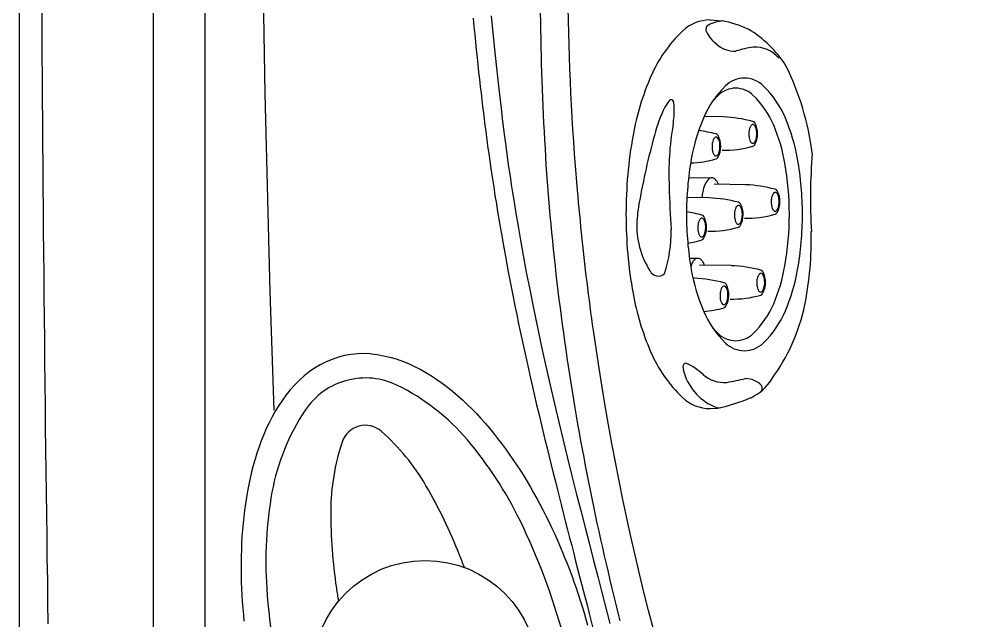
# Model space of a CAD drawing. Extents: x 527 to 614, y 487 to 635.
# Drawn here: x 526.9 to 540.7, y 533.95 to 542.62 of the extents above; entities that cross this region are included whole.
import ezdxf

# ---------------------------------------------------------------- set-up
doc = ezdxf.new("R2010")
doc.units = 0
doc.header["$MEASUREMENT"] = 0
doc.layers.add('1', color=4, linetype='Continuous')
doc.layers.add('SPA', color=2, linetype='Continuous')

# ---------------------------------------------------------------- blocks, each defined once
blk = doc.blocks.new('JET-HSS-Gatling')
at = {"layer": '1', "color": 2}
for p, q in [((1.211, 2.8), (1.382, 2.789)), ((1.211, -2.8), (1.322, -2.794))]:
    blk.add_line(p, q, dxfattribs=at)
at = {"layer": '1', "color": 3}
for p, q in [((1.401, 1.403), (1.124, 1.408)), ((1.235, 0.525), (0.901, 0.523)), ((1.723, 0.425), (1.268, 0.433)), ((1.193, 0.238), (0.877, 0.243)), ((1.034, -0.636), (0.914, -0.635)), ((1.515, -0.74), (1.06, -0.733)), ((0.986, -0.922), (0.964, -0.922))]:
    blk.add_line(p, q, dxfattribs=at)
at = {"layer": '1', "color": 2}
blk.add_lwpolyline([(1.211, 2.8, 0.193348), (0.814, 2.641, 0.100017), (0.355, 1.98, 0.057784), (0.101, 1.139, 0.044332), (0, 0, 0.044332), (0.101, -1.139, 0.057784), (0.355, -1.98, 0.100017), (0.814, -2.641, 0.193348), (1.211, -2.8, 0.193348)], format="xyb", dxfattribs=at)
blk.add_lwpolyline([(2.54, -0.002, 0.043581), (2.47, 0.797, 0.056954), (2.295, 1.387, 0.099412), (1.977, 1.851, 0.195606), (1.705, 1.962, 0.195606), (1.433, 1.851, 0.099412), (1.115, 1.387, 0.056954), (0.94, 0.797, 0.043581), (0.871, -0.002, 0.043581), (0.94, -0.801, 0.056954), (1.115, -1.391, 0.099412), (1.433, -1.855, 0.195606), (1.705, -1.966, 0.195606), (1.977, -1.855, 0.099412), (2.295, -1.391, 0.056954), (2.47, -0.801, 0.043581)], format="xyb", close=True, dxfattribs=at)
at = {"layer": '1', "color": 3}
for points in [[(2.352, -0.002, 0.043581), (2.288, 0.738, 0.056954), (2.126, 1.284, 0.099412), (1.832, 1.714, 0.195606), (1.579, 1.817, 0.195606), (1.327, 1.714, 0.022381), (1.246, 1.628, 0.056954)], [(1.235, 0.525, 0.196601), (1.189, 0.506, 0.099139), (1.135, 0.427, 0.056591), (1.105, 0.326, 0.027173), (1.095, 0.24, 0.043254)], [(1.334, 0.432, 0.093296), (1.282, 0.506, 0.196601), (1.235, 0.525, 0.196601)], [(1.246, -1.632, 0.022381), (1.327, -1.718, 0.195606), (1.579, -1.821, 0.195606), (1.832, -1.718, 0.099412), (2.126, -1.288, 0.056954), (2.288, -0.742, 0.043581), (2.352, -0.002, 0.043581)], [(1.129, -0.734, 0.069632), (1.108, -0.686, 0.107057), (1.071, -0.647, 0.149849), (1.034, -0.636, 0.149849), (0.998, -0.647, 0.107057), (0.961, -0.686, 0.075377), (0.939, -0.738, 0.023026), (0.934, -0.763, 0.062151)]]:
    blk.add_lwpolyline(points, format="xyb", dxfattribs=at)
for points in [[(1.824, 1.023, 0.196744), (1.843, 1.03, 0.0991), (1.865, 1.062, 0.056539), (1.877, 1.103, 0.043208), (1.883, 1.158, 0.043208), (1.878, 1.213, 0.056539), (1.867, 1.254, 0.0991), (1.846, 1.286, 0.196744), (1.827, 1.294, 0.196744), (1.809, 1.286, 0.0991), (1.786, 1.255, 0.056539), (1.774, 1.214, 0.043208), (1.768, 1.159, 0.043208), (1.773, 1.104, 0.056539), (1.784, 1.063, 0.0991), (1.805, 1.031, 0.196744)], [(1.294, 0.841, 0.196744), (1.313, 0.849, 0.0991), (1.335, 0.881, 0.056539), (1.347, 0.921, 0.043208), (1.353, 0.976, 0.043208), (1.349, 1.031, 0.056539), (1.337, 1.072, 0.0991), (1.316, 1.104, 0.196744), (1.297, 1.112, 0.196744), (1.279, 1.105, 0.0991), (1.257, 1.073, 0.056539), (1.244, 1.033, 0.043208), (1.239, 0.978, 0.043208), (1.243, 0.922, 0.056539), (1.254, 0.882, 0.0991), (1.276, 0.849, 0.196744)], [(2.146, 0.045, 0.196744), (2.164, 0.052, 0.0991), (2.187, 0.084, 0.056539), (2.199, 0.125, 0.043208), (2.205, 0.18, 0.043208), (2.2, 0.235, 0.056539), (2.189, 0.276, 0.0991), (2.168, 0.308, 0.196744), (2.149, 0.316, 0.196744), (2.13, 0.308, 0.0991), (2.108, 0.277, 0.056539), (2.096, 0.236, 0.043208), (2.09, 0.181, 0.043208), (2.095, 0.126, 0.056539), (2.106, 0.085, 0.0991), (2.127, 0.053, 0.196744)], [(1.616, -0.143, 0.196744), (1.635, -0.135, 0.0991), (1.657, -0.103, 0.056539), (1.669, -0.063, 0.043208), (1.675, -0.008, 0.043208), (1.671, 0.047, 0.056539), (1.659, 0.088, 0.0991), (1.638, 0.121, 0.196744), (1.619, 0.128, 0.196744), (1.601, 0.121, 0.0991), (1.579, 0.089, 0.056539), (1.566, 0.049, 0.043208), (1.561, -0.006, 0.043208), (1.565, -0.062, 0.056539), (1.576, -0.102, 0.0991), (1.598, -0.135, 0.196744)], [(1.089, -0.327, 0.196744), (1.108, -0.32, 0.0991), (1.13, -0.288, 0.056539), (1.142, -0.247, 0.043208), (1.148, -0.192, 0.043208), (1.144, -0.137, 0.056539), (1.132, -0.096, 0.0991), (1.111, -0.064, 0.196744), (1.093, -0.056, 0.196744), (1.074, -0.063, 0.0991), (1.052, -0.095, 0.056539), (1.039, -0.136, 0.043208), (1.034, -0.191, 0.043208), (1.038, -0.246, 0.056539), (1.049, -0.287, 0.0991), (1.071, -0.319, 0.196744)], [(1.938, -1.12, 0.196744), (1.957, -1.113, 0.0991), (1.979, -1.081, 0.056539), (1.991, -1.041, 0.043208), (1.997, -0.986, 0.043208), (1.993, -0.931, 0.056539), (1.981, -0.89, 0.0991), (1.96, -0.857, 0.196744), (1.941, -0.85, 0.196744), (1.923, -0.857, 0.0991), (1.901, -0.889, 0.056539), (1.888, -0.929, 0.043208), (1.883, -0.984, 0.043208), (1.887, -1.04, 0.056539), (1.898, -1.08, 0.0991), (1.92, -1.113, 0.196744)], [(1.41, -1.303, 0.196744), (1.428, -1.295, 0.0991), (1.451, -1.264, 0.056539), (1.463, -1.223, 0.043208), (1.468, -1.168, 0.043208), (1.464, -1.113, 0.056539), (1.453, -1.072, 0.0991), (1.432, -1.04, 0.196744), (1.413, -1.032, 0.196744), (1.394, -1.039, 0.0991), (1.372, -1.071, 0.056539), (1.36, -1.112, 0.043208), (1.354, -1.167, 0.043208), (1.358, -1.222, 0.056539), (1.37, -1.263, 0.0991), (1.391, -1.295, 0.196744)]]:
    blk.add_lwpolyline(points, format="xyb", close=True, dxfattribs=at)
for centre, radius, start, end in [((1.418, 2.303), 0.483, 92.1, 118.7393), ((1.225, 2.66), 0.077, 120.8909, 197.2751), ((1.536, 2.797), 0.413, 202.7326, 235.2979), ((1.558, 2.728), 0.376, 226.2502, 274.1869), ((2.076, 0.773), 1.655, 98.4951, 107.2413), ((1.852, 1.953), 0.457, 40.5562, 92.6384), ((2.023, 0.77), 1.653, 150.3077, 165.1029), ((0.78, 1.478), 0.222, 133.3005, 150.1209), ((0.651, 1.614), 0.0347, 15.6536, 133.3005), ((-0.724, 1.513), 1.419, 350.9444, 0.7444), ((0.408, 1.546), 0.288, 357.2297, 15.6536), ((1.299, -0.711), 2.117, 75.5631, 87.2483), ((4.722, 0.588), 4.105, 170.1534, 182.7294), ((1.816, 1.295), 0.0452, 28.2314, 75.5631), ((1.567, 1.162), 0.328, 330.724, 28.2314), ((10.038, -1.537), 9.993, 164.136, 169.7962), ((0.769, -0.893), 2.117, 75.5631, 82.494), ((1.286, 1.114), 0.0452, 28.2314, 75.5631), ((1.037, 0.98), 0.328, 330.724, 28.2314), ((1.424, 2.335), 1.413, 268.376, 286.5186), ((1.813, 1.024), 0.0452, 286.5186, 330.724), ((0.894, 2.153), 1.413, 271.4732, 286.5186), ((1.283, 0.842), 0.0452, 286.5186, 330.724), ((1.621, -1.689), 2.117, 75.5631, 87.2483), ((21.76, 1.052), 21.149, 181.7867, 183.4512), ((2.138, 0.317), 0.0452, 28.2314, 75.5631), ((1.889, 0.184), 0.328, 330.724, 28.2314), ((2.098, -0.197), 1.943, 167.2138, 177.1293), ((1.091, -1.877), 2.117, 75.5631, 87.2483), ((1.608, 0.13), 0.0452, 28.2314, 75.5631), ((1.359, -0.004), 0.328, 330.724, 28.2314), ((0.564, -2.061), 2.117, 75.5631, 81.6792), ((1.746, 1.357), 1.413, 268.376, 286.5186), ((2.135, 0.046), 0.0452, 286.5186, 330.724), ((1.376, -0.164), 1.22, 176.9815, 212.3393), ((1.081, -0.055), 0.0452, 28.2314, 75.5631), ((0.832, -0.188), 0.328, 330.724, 28.2314), ((-1.3, -0.251), 1.95, 341.9435, 0.8708), ((1.216, 1.169), 1.413, 268.376, 286.5186), ((1.605, -0.142), 0.0452, 286.5186, 330.724), ((0.69, 0.985), 1.413, 278.1135, 286.5186), ((1.078, -0.326), 0.0452, 286.5186, 330.724), ((0.464, -0.758), 0.132, 206.328, 312.8004), ((1.413, -2.855), 2.117, 75.5631, 87.2483), ((1.93, -0.848), 0.0452, 28.2314, 75.5631), ((1.681, -0.982), 0.328, 330.724, 28.2314), ((0.885, -3.037), 2.117, 75.5631, 87.2483), ((1.401, -1.03), 0.0452, 28.2314, 75.5631), ((1.153, -1.164), 0.328, 330.724, 28.2314), ((1.538, 0.191), 1.413, 268.376, 286.5186), ((1.927, -1.12), 0.0452, 286.5186, 330.724), ((1.01, 0.009), 1.413, 274.4064, 286.5186), ((1.399, -1.302), 0.0452, 286.5186, 330.724), ((0.91, -2.208), 0.09, 148.2013, 201.1912), ((0.858, -2.176), 0.0292, 65.8579, 148.2013), ((0.506, -2.961), 0.89, 47.2493, 65.8579), ((1.579, -2.06), 0.775, 193.4651, 246.5018), ((1.414, -1.969), 0.455, 228.0526, 274.8017), ((-1.889, 14.648), 17.395, 281.0756, 281.9807), ((1.724, -2.678), 0.31, 42.7339, 90.5261), ((1.873, -2.509), 0.0893, 340.7772, 27.6848), ((1.335, -2.659), 0.128, 239.8654, 281.1187)]:
    blk.add_arc(centre, radius, start, end, dxfattribs=at)
at = {"layer": '1', "color": 2}
for centre, radius, start, end in [((1.065, 1.149), 1.67, 65.4841, 79.0713), ((0.899, 1.241), 1.667, 32.6817, 58.9726), ((-1.246, 0.387), 3.958, 7.1716, 26.3033), ((11.006, 0.221), 8.351, 175.468, 183.2308), ((-2.39, -0.341), 5.058, 349.0363, 1.0403), ((-0.2, -0.708), 2.839, 324.0226, 347.8878), ((1.458, -1.963), 0.762, 296.9368, 327.2279), ((0.74, -0.102), 2.753, 282.2017, 292.7059)]:
    blk.add_arc(centre, radius, start, end, dxfattribs=at)
blk = doc.blocks.new('speaker_cover')
at = {"layer": '1'}
blk.add_lwpolyline([(132.406, 82.479, 0.182123), (131.717, 82.22, 0.10272), (130.95, 81.201, 0.06203), (130.518, 79.884, 0.048276), (130.346, 78.114, 0.048276), (130.518, 76.344, 0.06203), (130.95, 75.027, 0.10272), (131.717, 74.008, 0.182123), (132.406, 73.749, 0.182123), (133.094, 74.008, 0.10272), (133.862, 75.027, 0.06203), (134.293, 76.344, 0.048276), (134.465, 78.114, 0.048276), (134.293, 79.884, 0.06203), (133.862, 81.201, 0.10272), (133.094, 82.22, 0.182123)], format="xyb", close=True, dxfattribs=at)
at = {"layer": '1', "color": 3}
for points in [[(132.406, 81.797, 0.252394), (132.111, 81.638, 0.079125), (131.696, 80.718, 0.038428), (131.487, 79.628, 0.003572), (131.467, 79.436, 0.028106)], [(133.344, 79.436, 0.003572), (133.324, 79.628, 0.038428), (133.115, 80.718, 0.079125), (132.7, 81.638, 0.252394), (132.406, 81.797, 0.252394)], [(131.467, 76.792, 0.003572), (131.487, 76.6, 0.038428), (131.696, 75.51, 0.079125), (132.111, 74.59, 0.252394), (132.406, 74.431, 0.252394), (132.7, 74.59, 0.079125), (133.115, 75.51, 0.038428), (133.324, 76.6, 0.003572), (133.344, 76.792, 0.028106)]]:
    blk.add_lwpolyline(points, format="xyb", dxfattribs=at)
at = {"layer": '1'}
blk.add_circle((132.406, 78.114), 1.622, dxfattribs=at)
blk = doc.blocks.new('2010VANGUARD')
at = {"layer": '1', "color": 3, "linetype": 'Continuous'}
blk.add_line((1.929, 74.866), (1.929, 11.869), dxfattribs=at)
at = {"layer": '1', "color": 4}
blk.add_lwpolyline([(86.737, 74.737, 0.414214), (74.737, 86.737), (12, 86.737, 0.414214), (0, 74.737), (0, 12, 0.414214), (12, 0), (74.737, 0, 0.414214), (86.737, 12)], format="xyb", close=True, dxfattribs=at)
at = {"layer": '1', "color": 3, "linetype": 'Continuous'}
for points in [[(2.677, 19.068), (2.677, 20.868), (2.677, 22.668), (2.677, 24.468), (2.677, 26.268), (2.677, 28.068), (2.677, 29.868), (2.677, 31.668), (2.677, 33.468), (2.677, 35.268), (2.677, 37.068), (2.677, 38.868), (2.677, 40.668), (2.677, 42.468), (2.677, 44.268), (2.677, 46.068), (2.677, 47.868), (2.677, 49.668)], [(8.023, 35.302), (8.01, 35.476), (7.997, 35.65), (7.985, 35.825), (7.973, 35.999), (7.963, 36.174), (7.953, 36.348), (7.944, 36.523), (7.936, 36.697), (7.928, 36.872), (7.922, 37.047), (7.916, 37.221), (7.911, 37.396), (7.907, 37.571), (7.904, 37.746)], [(0.325, 37.694), (0.327, 37.379), (0.329, 37.064), (0.331, 36.749), (0.333, 36.434), (0.335, 36.119), (0.338, 35.804), (0.34, 35.489), (0.343, 35.174), (0.345, 34.859), (0.348, 34.544), (0.351, 34.229), (0.354, 33.914), (0.357, 33.599), (0.36, 33.284), (0.363, 32.969), (0.367, 32.654), (0.37, 32.339), (0.374, 32.024), (0.377, 31.709), (0.381, 31.394), (0.385, 31.079), (0.389, 30.764), (0.393, 30.449), (0.397, 30.134), (0.401, 29.82), (0.406, 29.505), (0.41, 29.19), (0.415, 28.875)], [(6.537, 37.602), (6.548, 37.485), (6.559, 37.37), (6.57, 37.257), (6.581, 37.147), (6.593, 37.038), (6.604, 36.931), (6.615, 36.826), (6.626, 36.723), (6.638, 36.621), (6.649, 36.522), (6.661, 36.425), (6.672, 36.33), (6.684, 36.237), (6.695, 36.147), (6.706, 36.059), (6.717, 35.973), (6.728, 35.89), (6.739, 35.809), (6.749, 35.73), (6.76, 35.654), (6.77, 35.58), (6.781, 35.508), (6.79, 35.439), (6.8, 35.373), (6.809, 35.311), (6.818, 35.253), (6.827, 35.196), (6.836, 35.139), (6.845, 35.081), (6.854, 35.021), (6.865, 34.957), (6.876, 34.889), (6.888, 34.816), (6.901, 34.738), (6.915, 34.655), (6.93, 34.566), (6.947, 34.472), (6.964, 34.375), (6.982, 34.274), (7.001, 34.169), (7.021, 34.06), (7.042, 33.947), (7.065, 33.83), (7.088, 33.71), (7.112, 33.586), (7.138, 33.459), (7.164, 33.331), (7.19, 33.201), (7.218, 33.07), (7.246, 32.94), (7.274, 32.809), (7.303, 32.678), (7.332, 32.548), (7.361, 32.418), (7.39, 32.289), (7.42, 32.16), (7.45, 32.032), (7.48, 31.905), (7.51, 31.78), (7.54, 31.655), (7.57, 31.531), (7.6, 31.409), (7.63, 31.287), (7.66, 31.166), (7.69, 31.046), (7.72, 30.927), (7.75, 30.808), (7.779, 30.691), (7.809, 30.574), (7.838, 30.458), (7.867, 30.343), (7.896, 30.228), (7.925, 30.115), (7.954, 30.002), (7.983, 29.89), (8.011, 29.779), (8.04, 29.668), (8.069, 29.559), (8.097, 29.45), (8.125, 29.342), (8.153, 29.235), (8.181, 29.128), (8.208, 29.023), (8.261, 28.813)], [(6.797, 37.637), (6.819, 37.393), (6.843, 37.158), (6.866, 36.93), (6.89, 36.712), (6.913, 36.502), (6.937, 36.302), (6.96, 36.112), (6.983, 35.933), (7.005, 35.764), (7.027, 35.607), (7.047, 35.461), (7.067, 35.328), (7.085, 35.206), (7.103, 35.089), (7.125, 34.95), (7.151, 34.788), (7.182, 34.605), (7.218, 34.403), (7.257, 34.182), (7.301, 33.944), (7.35, 33.691), (7.403, 33.423), (7.461, 33.144), (7.52, 32.865), (7.581, 32.589), (7.643, 32.317), (7.705, 32.048), (7.768, 31.783), (7.831, 31.521), (7.894, 31.263), (7.958, 31.009), (8.021, 30.757), (8.084, 30.51), (8.147, 30.266), (8.209, 30.025), (8.27, 29.789), (8.33, 29.556), (8.389, 29.326), (8.502, 28.878)], [(8.268, 33.101), (8.255, 33.189), (8.243, 33.277), (8.232, 33.364), (8.22, 33.452), (8.209, 33.54), (8.197, 33.628), (8.186, 33.716), (8.176, 33.804), (8.165, 33.892), (8.155, 33.979), (8.144, 34.067), (8.134, 34.155), (8.125, 34.244), (8.115, 34.332), (8.106, 34.42), (8.097, 34.508), (8.088, 34.596), (8.079, 34.684), (8.07, 34.772), (8.062, 34.861), (8.054, 34.949), (8.046, 35.037), (8.038, 35.125), (8.023, 35.302)], [(9.13, 28.801), (9.061, 29.066), (8.995, 29.332), (8.93, 29.598), (8.868, 29.865), (8.807, 30.132), (8.748, 30.4), (8.692, 30.668), (8.637, 30.936), (8.584, 31.206), (8.533, 31.475), (8.484, 31.745), (8.437, 32.016), (8.391, 32.287), (8.348, 32.558), (8.268, 33.101)], [(5.061, 32.765), (4.967, 32.769), (4.872, 32.766), (4.779, 32.756), (4.686, 32.74), (4.595, 32.717), (4.505, 32.687), (4.419, 32.65), (4.335, 32.608), (4.254, 32.559), (4.176, 32.506), (4.103, 32.447), (4.033, 32.384), (3.966, 32.317), (3.904, 32.247), (3.845, 32.174), (3.789, 32.098), (3.737, 32.02), (3.688, 31.939), (3.642, 31.857), (3.599, 31.773), (3.558, 31.688), (3.521, 31.602), (3.486, 31.514), (3.454, 31.426), (3.423, 31.337), (3.396, 31.247), (3.37, 31.156), (3.346, 31.065), (3.325, 30.974), (3.305, 30.881), (3.287, 30.789), (3.271, 30.696), (3.257, 30.603), (3.244, 30.51), (3.233, 30.416), (3.223, 30.323), (3.215, 30.229), (3.208, 30.135), (3.203, 30.041), (3.199, 29.947), (3.196, 29.853), (3.195, 29.758), (3.195, 29.664), (3.196, 29.57), (3.198, 29.476), (3.202, 29.382), (3.207, 29.288), (3.212, 29.194), (3.219, 29.1), (3.228, 29.006), (3.237, 28.912)], [(5.061, 32.765), (5.154, 32.755), (5.247, 32.739), (5.338, 32.718), (5.428, 32.692), (5.517, 32.661), (5.604, 32.625), (5.69, 32.586), (5.774, 32.543), (5.856, 32.497), (5.936, 32.448), (6.014, 32.396), (6.091, 32.342), (6.166, 32.285), (6.239, 32.227), (6.311, 32.166), (6.381, 32.103), (6.449, 32.038), (6.516, 31.973), (6.582, 31.905), (6.646, 31.836), (6.708, 31.766), (6.769, 31.695), (6.829, 31.622), (6.888, 31.548), (6.945, 31.474), (7.001, 31.398), (7.056, 31.322), (7.109, 31.245), (7.162, 31.166), (7.213, 31.088), (7.263, 31.008), (7.312, 30.928), (7.36, 30.847), (7.406, 30.765), (7.452, 30.683), (7.497, 30.6), (7.54, 30.517), (7.583, 30.433), (7.624, 30.349), (7.665, 30.264), (7.705, 30.179), (7.743, 30.093), (7.781, 30.007), (7.817, 29.92), (7.853, 29.833), (7.888, 29.746), (7.922, 29.658), (7.954, 29.57), (7.986, 29.481), (8.017, 29.393), (8.047, 29.303), (8.076, 29.214), (8.105, 29.124), (8.132, 29.034), (8.158, 28.944), (8.184, 28.854)]]:
    blk.add_lwpolyline(points, dxfattribs=at)
at = {"layer": 'SPA'}
for points in [[(3.672, 31.954), (3.652, 32.524), (3.634, 33.095), (3.616, 33.665), (3.599, 34.236), (3.584, 34.806), (3.569, 35.377), (3.556, 35.948), (3.543, 36.518), (3.531, 37.089), (3.521, 37.66), (3.511, 38.231), (3.503, 38.801), (3.495, 39.372), (3.489, 39.943), (3.483, 40.514), (3.479, 41.085), (3.475, 41.656), (3.472, 42.226), (3.47, 43.368)], [(8.654, 28.919), (8.625, 29.036), (8.596, 29.153), (8.567, 29.27), (8.538, 29.387), (8.51, 29.504), (8.482, 29.621), (8.455, 29.739), (8.428, 29.856), (8.401, 29.974), (8.375, 30.092), (8.349, 30.21), (8.323, 30.328), (8.298, 30.446), (8.273, 30.564), (8.249, 30.682), (8.224, 30.801), (8.201, 30.919), (8.177, 31.038), (8.154, 31.157), (8.132, 31.276), (8.11, 31.394), (8.088, 31.513), (8.066, 31.633), (8.045, 31.752), (8.025, 31.871), (8.004, 31.99), (7.984, 32.11), (7.965, 32.229), (7.946, 32.349), (7.927, 32.469), (7.909, 32.589), (7.891, 32.709), (7.873, 32.829), (7.856, 32.949), (7.839, 33.069), (7.823, 33.189), (7.807, 33.309), (7.792, 33.43), (7.776, 33.55), (7.762, 33.67), (7.747, 33.791), (7.733, 33.912), (7.72, 34.032), (7.707, 34.153), (7.694, 34.274), (7.681, 34.395), (7.669, 34.516), (7.658, 34.637), (7.646, 34.758), (7.636, 34.879), (7.625, 35), (7.615, 35.121), (7.606, 35.243), (7.597, 35.364), (7.589, 35.485), (7.582, 35.607), (7.575, 35.728), (7.568, 35.849), (7.561, 35.971), (7.555, 36.092), (7.549, 36.214), (7.544, 36.335), (7.539, 36.457), (7.534, 36.579), (7.53, 36.7), (7.526, 36.822), (7.522, 36.943), (7.518, 37.065), (7.515, 37.187), (7.513, 37.308), (7.51, 37.43), (7.508, 37.552), (7.507, 37.673)]]:
    blk.add_lwpolyline(points, dxfattribs=at)
at = {"layer": '1'}
blk.add_blockref('JET-HSS-Gatling', (8.736, 34.777), dxfattribs=at)
at = {"layer": '1', "color": 1, "rotation": 195.0000000000007}
blk.add_blockref('speaker_cover', (113.522, 137.888), dxfattribs=at)

msp = doc.modelspace()

# ---------------------------------------------------------------- block references
at = {"layer": '1'}
msp.add_blockref('2010VANGUARD', (526.9, 505.027), dxfattribs=at)

doc.saveas('drawing.dxf')
